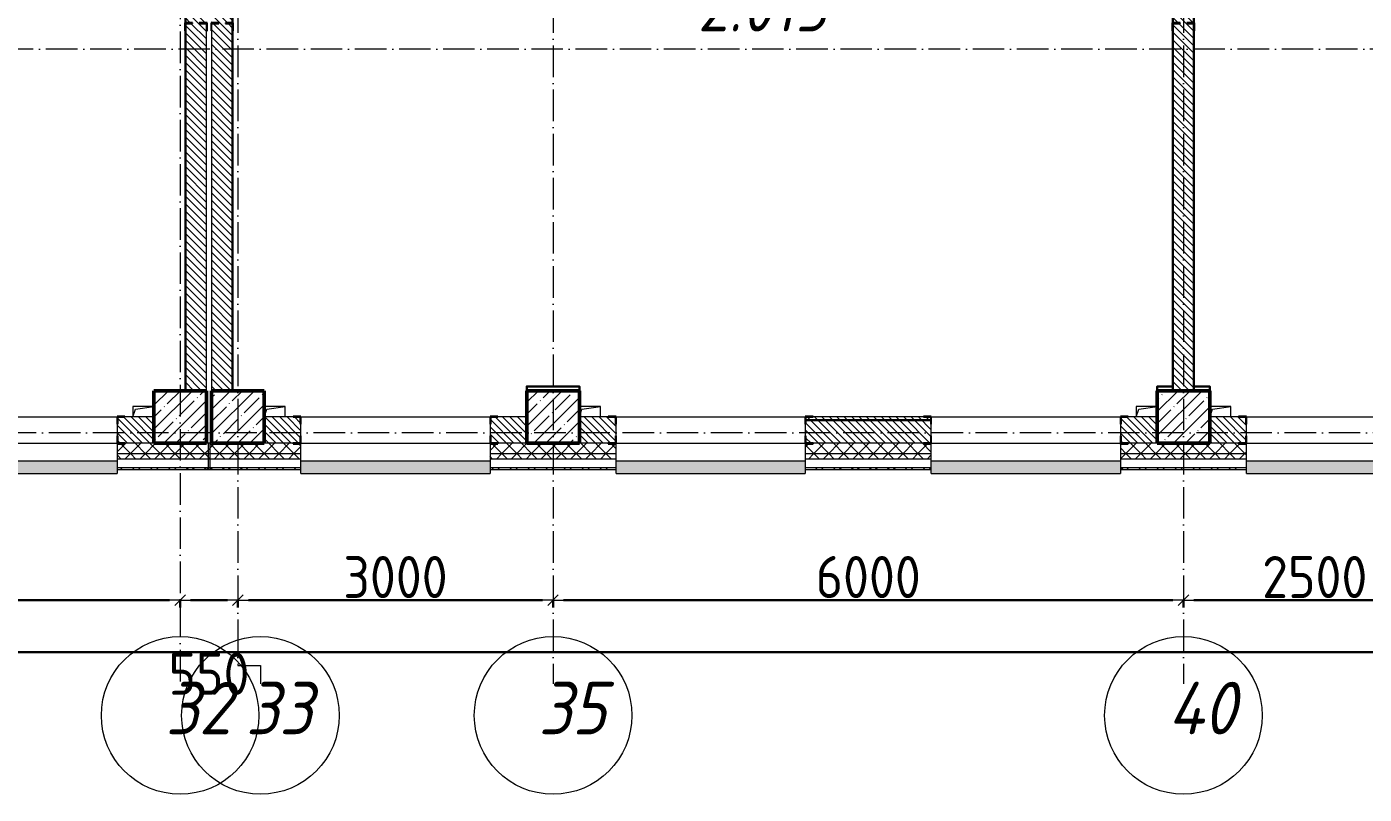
# Model space of a CAD drawing. Header units: millimetres. Extents: x -213536 to 1564669, y -45299 to 942238.
# Drawn here: x 587773 to 600504, y 623386 to 630688 of the extents above; entities that cross this region are included whole.
import ezdxf

# ---------------------------------------------------------------- set-up
doc = ezdxf.new("R2010")
doc.units = ezdxf.units.MM
doc.linetypes.add('50_200_ШТРИХ_1Т_ш5_п1_п1_', pattern=[700, 500, -100, 0, -100])
for name, color, linetype, lineweight in [('2.4) ПГП вычит ЖБбалки 0.4 м -', 24, 'Continuous', 30), ('3.1) ЖБ окна 1.2 м', 102, 'Continuous', 30), ('5) Швы', 2, 'Continuous', 30), ('A-____-____-DIMS', 7, 'Continuous', 9), ('A-GENM-____-MCUT', 7, 'Continuous', 25), ('A-GENM-____-OTLN', 7, 'Continuous', 9), ('A-GENM-____-OTLN-1', 7, 'Continuous', 25), ('A-GLAZ-____-OTLN', 7, 'Continuous', 9), ('A-WALL-____-MCUT', 7, 'Continuous', 13), ('A-WALL-____-MCUT-1', 7, 'Continuous', 9), ('A-WALL-____-OTLN', 7, 'Continuous', 9), ('A-WALL-____-PATT-1', 7, 'Continuous', 9), ('A-WALL-FNSH-MCUT-1', 7, 'Continuous', 9), ('S-COLS-____-MCUT', 7, 'Continuous', 50), ('S-COLS-____-OTLN', 7, 'Continuous', 9), ('S-GRID-____-IDEN', 7, 'Continuous', 9), ('S-GRID-____-OTLN', 7, 'Continuous', 9), ('S-GRID-____-OTLN-1', 7, '50_200_ШТРИХ_1Т_ш5_п1_п1_', 9), ('Марки помещений', 7, 'Continuous', 9)]:
    doc.layers.add(name, color=color, linetype=linetype, lineweight=lineweight)
doc.layers.add('A-GLAZ-____-OTLN-1', color=7, linetype='Continuous', lineweight=9, true_color=0xc0c0c0)
doc.styles.add('ISOCPEUR_I_2', font='isocpeui.ttf', dxfattribs={"width": 0.85, "height": 2.3})
doc.styles.add('ISOCPEUR_I_9', font='isocpeui.ttf', dxfattribs={"width": 0.9, "height": 250})
doc.styles.add('СПДС', font='isocpeur.ttf', dxfattribs={"width": 0.9})
doc.dimstyles.new('Размера А3', dxfattribs={"dimtxt": 200, "dimasz": 100, "dimexe": 70, "dimexo": 100, "dimgap": 20, "dimtad": 1, "dimdec": 0, "dimrnd": 10, "dimzin": 0, "dimdsep": 46, "dimtxsty": 'СПДС', "dimblk": 'ARROWHEAD_6', "dimcen": 1, "dimclrd": 256, "dimclre": 256, "dimclrt": 256, "dimazin": 0, "dimtfac": 1, "dimtdec": 0, "dimtmove": 2, "dimatfit": 3, "dimfxl": 1, "dimtolj": 1, "dimtzin": 0, "dimarcsym": 0})
pattern_1 = [(135, (544282.637, 571544.04), (-35.35534, -35.35534), [])]
pattern_2 = [(45, (544282.64, 571544.04), (-70.71068, 70.71068), []), (135, (544282.64, 571544.04), (-70.71068, -70.71068), [])]
pattern_3 = [(45, (544282.64, 571544.04), (-85.53659, 85.53659), []), (45, (544339.66, 571544.04), (-85.53659, 85.53659), [])]

# ---------------------------------------------------------------- blocks, each defined once
blk = doc.blocks.new('BSC_Колонна _Прямоугольная - 500х500-V15-АР1_План отверстий 2 этажа в осях 1-64_Ю-ЯЯ')
at = {"layer": 'S-COLS-____-OTLN'}
h = blk.add_hatch(dxfattribs=at)
h.set_pattern_fill('FP_24', color=256, style=0, pattern_type=2)
h.set_pattern_definition([(45, (-44950, -55431.04), (-114.04925, 114.04925), []), (45, (-44835.95, -55431.04), (-114.04925, 114.04925), [201.613, -40.323, 3.353, -36.97])])
h.paths.add_polyline_path([(-250, -250), (250, -250), (250, 250), (-250, 250), (-250, 179)], flags=0)
at = {"layer": 'S-COLS-____-MCUT'}
for p, q in [((250, 250), (-250, 250)), ((-250, 250), (-250, -250)), ((250, -250), (250, 250)), ((-250, -250), (250, -250))]:
    blk.add_line(p, q, dxfattribs=at)
blk = doc.blocks.new('BSC_Колонна _Прямоугольная - 500х500-V17-АР1_План отверстий 2 этажа в осях 1-64_Ю-ЯЯ')
at = {"layer": 'S-COLS-____-OTLN'}
h = blk.add_hatch(dxfattribs=at)
h.set_pattern_fill('FP_26', color=256, style=0, pattern_type=2)
h.set_pattern_definition([(45, (-54500, -55431.04), (-114.04925, 114.04925), []), (45, (-54385.95, -55431.04), (-114.04925, 114.04925), [201.613, -40.323, 3.353, -36.97])])
h.paths.add_polyline_path([(-250, -250), (250, -250), (250, 250), (-250, 250), (-250, 179)], flags=0)
at = {"layer": 'S-COLS-____-MCUT'}
for p, q in [((250, 250), (-250, 250)), ((-250, 250), (-250, -250)), ((250, -250), (250, 250)), ((-250, -250), (250, -250))]:
    blk.add_line(p, q, dxfattribs=at)
blk = doc.blocks.new('BSC_Колонна _Прямоугольная - 500х500-V45-АР1_План отверстий 2 этажа в осях 1-64_Ю-ЯЯ')
at = {"layer": 'S-COLS-____-OTLN'}
h = blk.add_hatch(dxfattribs=at)
h.set_pattern_fill('FP_55', color=256, style=0, pattern_type=2)
h.set_pattern_definition([(45, (-48500, -55431.04), (-114.04925, 114.04925), []), (45, (-48385.95, -55431.04), (-114.04925, 114.04925), [201.613, -40.323, 3.353, -36.97])])
h.paths.add_polyline_path([(-250, -250), (250, -250), (250, 250), (-250, 250), (-250, 179)], flags=0)
at = {"layer": 'S-COLS-____-MCUT'}
for p, q in [((250, 250), (-250, 250)), ((-250, 250), (-250, -250)), ((250, -250), (250, 250)), ((-250, -250), (250, -250))]:
    blk.add_line(p, q, dxfattribs=at)
blk = doc.blocks.new('BSC_Колонна _Прямоугольная - 500х500-V71-АР1_План отверстий 2 этажа в осях 1-64_Ю-ЯЯ')
at = {"layer": 'S-COLS-____-OTLN'}
h = blk.add_hatch(dxfattribs=at)
h.set_pattern_fill('FP_83', color=256, style=0, pattern_type=2)
h.set_pattern_definition([(45, (-45500, -55431.04), (-114.04925, 114.04925), []), (45, (-45385.95, -55431.04), (-114.04925, 114.04925), [201.613, -40.323, 3.353, -36.97])])
h.paths.add_polyline_path([(-250, -250), (250, -250), (250, 250), (-250, 250), (-250, 179)], flags=0)
at = {"layer": 'S-COLS-____-MCUT'}
for p, q in [((250, 250), (-250, 250)), ((-250, 250), (-250, -250)), ((250, -250), (250, 250)), ((-250, -250), (250, -250))]:
    blk.add_line(p, q, dxfattribs=at)
blk = doc.blocks.new('Фахверк_СКБ_Уголок - 250_2700-27497298-АР1_План отверстий 2 этажа в осях 1-64_Ю-ЯЯ')
at = {"layer": 'A-GENM-____-MCUT'}
for p, q in [((200, 181), (125, 181)), ((125, 181), (125, 106)), ((131, 106), (131, 175)), ((131, 175), (200, 175)), ((200, 175), (200, 181)), ((125, 106), (131, 106)), ((131, -6), (125, -6)), ((125, -6), (125, -81)), ((125, -81), (200, -81)), ((131, -75), (131, -6)), ((200, -75), (131, -75)), ((200, -81), (200, -75))]:
    blk.add_line(p, q, dxfattribs=at)
blk = doc.blocks.new('Фахверк_СКБ_Уголок - 200_3550-28267367-АР1_План отверстий 2 этажа в осях 1-64_Ю-ЯЯ')
at = {"layer": 'A-GENM-____-MCUT'}
for p, q in [((200, 156), (125, 156)), ((125, 156), (125, 81)), ((131, 81), (131, 150)), ((131, 150), (200, 150)), ((200, 150), (200, 156)), ((125, 81), (131, 81)), ((131, 19), (125, 19)), ((125, 19), (125, -56)), ((131, -50), (131, 19)), ((125, -56), (200, -56)), ((200, -50), (131, -50)), ((200, -56), (200, -50))]:
    blk.add_line(p, q, dxfattribs=at)
blk = doc.blocks.new('AR_Отверстие прямоугольное _в плите_ - AR_Отверстие прямоугольное _в плите_-V167-АР1_План отверстий 2 этажа в осях 1-64_Ю-ЯЯ')
at = {"layer": 'A-GENM-____-OTLN'}
for p, q in [((100, 50), (-100, 50)), ((-100, -50), (-75, 25)), ((-75, 25), (100, 50)), ((100, -50), (100, 50))]:
    blk.add_line(p, q, dxfattribs=at)
blk = doc.blocks.new('AR_Отверстие прямоугольное _в плите_ - AR_Отверстие прямоугольное _в плите_-V175-АР1_План отверстий 2 этажа в осях 1-64_Ю-ЯЯ')
at = {"layer": 'A-GENM-____-OTLN'}
for p, q in [((100, 50), (-100, 50)), ((-100, 50), (-100, -50)), ((-100, -50), (-75, 25)), ((-75, 25), (100, 50))]:
    blk.add_line(p, q, dxfattribs=at)
blk = doc.blocks.new('Отлив_СКБ - Отлив витража_120_НВФ-31885687-АР1_План отверстий 2 этажа в осях 1-64_Ю-ЯЯ')
at = {"layer": 'A-GLAZ-____-OTLN-1'}
for points in [[(0, 0), (0, -2), (1800, -2), (1800, 0), (1023, 0)], [(0, -83), (0, -120), (1800, -120), (1800, -2), (0, -2), (0, -63)]]:
    blk.add_hatch(color=256, dxfattribs=at).paths.add_polyline_path(points, flags=0)
at = {"layer": 'A-GLAZ-____-OTLN'}
for p, q in [((0, 0), (1800, 0)), ((1800, -2), (0, -2)), ((0, -120), (0, -83)), ((0, -120), (1800, -120)), ((1800, -83), (1800, -120))]:
    blk.add_line(p, q, dxfattribs=at)
blk = doc.blocks.new('Стены 3 - Стены 4-31194751-АР1_План отверстий 2 этажа в осях 1-64_Ю-ЯЯ')
at = {"layer": 'A-WALL-____-MCUT'}
for p, q in [((-1799, 41030), (-1799, 41010)), ((-1549, 41030), (-1799, 41030)), ((-1799, 41010), (-1549, 41010)), ((-1549, 41010), (-1549, 41030))]:
    blk.add_line(p, q, dxfattribs=at)
blk = doc.blocks.new('Ось сетки - Круг_Ø6_00__ISO-2_5_0_9K_-25732049-АР1_План отверстий 2 этажа в осях 1-64_Ю-ЯЯ')
at = {"layer": 'S-GRID-____-IDEN'}
blk.add_circle((0, 0), 3, dxfattribs=at)
blk = doc.blocks.new('ARROWHEAD_6')
at = {"color": 0, "linetype": 'Continuous'}
for p, q in [((0, 0), (-1, 0)), ((-0.5, -0.5), (0.5, 0.5))]:
    blk.add_line(p, q, dxfattribs=at)
blk = doc.blocks.new('*D5569')
at = {"layer": 'A-____-____-DIMS', "lineweight": -2, "transparency": 16777216}
for p, q in [((23358, 512710), (23358, 512634)), ((23458, 512704), (29258, 512704)), ((29358, 512710), (29358, 512634))]:
    blk.add_line(p, q, dxfattribs=at)
at = {"layer": 'Defpoints', "color": 0, "lineweight": 30, "transparency": 16777216}
for p in [(23358, 512810), (29358, 512810), (29358, 512704)]:
    blk.add_point(p, dxfattribs=at)
at = {"layer": 'A-____-____-DIMS', "lineweight": -2, "transparency": 16777216, "xscale": 100, "yscale": 100, "zscale": 100, "rotation": 180}
blk.add_blockref('ARROWHEAD_6', (23358, 512704), dxfattribs=at)
at = {"layer": 'A-____-____-DIMS', "lineweight": -2, "transparency": 16777216, "xscale": 100, "yscale": 100, "zscale": 100}
blk.add_blockref('ARROWHEAD_6', (29358, 512704), dxfattribs=at)
at = {"layer": 'A-____-____-DIMS', "transparency": 16777216, "insert": (26358, 512924), "char_height": 400, "width": 2.49, "attachment_point": 5, "style": 'СПДС'}
blk.add_mtext('\\A1;6000', dxfattribs=at)
blk = doc.blocks.new('*D5570')
at = {"layer": 'A-____-____-DIMS', "lineweight": -2, "transparency": 16777216}
for p, q in [((29358, 512710), (29358, 512634)), ((29458, 512704), (29808, 512704)), ((29908, 512710), (29908, 512634))]:
    blk.add_line(p, q, dxfattribs=at)
at = {"layer": 'Defpoints', "color": 0, "lineweight": 30, "transparency": 16777216}
for p in [(29358, 512810), (29908, 512810), (29908, 512704)]:
    blk.add_point(p, dxfattribs=at)
at = {"layer": 'A-____-____-DIMS', "lineweight": -2, "transparency": 16777216, "xscale": 100, "yscale": 100, "zscale": 100, "rotation": 180}
blk.add_blockref('ARROWHEAD_6', (29358, 512704), dxfattribs=at)
at = {"layer": 'A-____-____-DIMS', "lineweight": -2, "transparency": 16777216, "xscale": 100, "yscale": 100, "zscale": 100}
blk.add_blockref('ARROWHEAD_6', (29908, 512704), dxfattribs=at)
at = {"layer": 'A-____-____-DIMS', "transparency": 16777216, "insert": (29633, 512004), "char_height": 400, "width": 1.87, "attachment_point": 5, "style": 'СПДС'}
blk.add_mtext('\\A1;550', dxfattribs=at)
blk = doc.blocks.new('*D5571')
at = {"layer": 'A-____-____-DIMS', "lineweight": -2, "transparency": 16777216}
for p, q in [((29908, 512710), (29908, 512634)), ((30008, 512704), (32808, 512704)), ((32908, 512710), (32908, 512634))]:
    blk.add_line(p, q, dxfattribs=at)
at = {"layer": 'Defpoints', "color": 0, "lineweight": 30, "transparency": 16777216}
for p in [(29908, 512810), (32908, 512810), (32908, 512704)]:
    blk.add_point(p, dxfattribs=at)
at = {"layer": 'A-____-____-DIMS', "lineweight": -2, "transparency": 16777216, "xscale": 100, "yscale": 100, "zscale": 100, "rotation": 180}
blk.add_blockref('ARROWHEAD_6', (29908, 512704), dxfattribs=at)
at = {"layer": 'A-____-____-DIMS', "lineweight": -2, "transparency": 16777216, "xscale": 100, "yscale": 100, "zscale": 100}
blk.add_blockref('ARROWHEAD_6', (32908, 512704), dxfattribs=at)
at = {"layer": 'A-____-____-DIMS', "transparency": 16777216, "insert": (31408, 512924), "char_height": 400, "width": 2.49, "attachment_point": 5, "style": 'СПДС'}
blk.add_mtext('\\A1;3000', dxfattribs=at)
blk = doc.blocks.new('*D5572')
at = {"layer": 'A-____-____-DIMS', "lineweight": -2, "transparency": 16777216}
for p, q in [((32908, 512710), (32908, 512634)), ((33008, 512704), (38808, 512704)), ((38908, 512710), (38908, 512634))]:
    blk.add_line(p, q, dxfattribs=at)
at = {"layer": 'Defpoints', "color": 0, "lineweight": 30, "transparency": 16777216}
for p in [(32908, 512810), (38908, 512810), (38908, 512704)]:
    blk.add_point(p, dxfattribs=at)
at = {"layer": 'A-____-____-DIMS', "lineweight": -2, "transparency": 16777216, "xscale": 100, "yscale": 100, "zscale": 100, "rotation": 180}
blk.add_blockref('ARROWHEAD_6', (32908, 512704), dxfattribs=at)
at = {"layer": 'A-____-____-DIMS', "lineweight": -2, "transparency": 16777216, "xscale": 100, "yscale": 100, "zscale": 100}
blk.add_blockref('ARROWHEAD_6', (38908, 512704), dxfattribs=at)
at = {"layer": 'A-____-____-DIMS', "transparency": 16777216, "insert": (35908, 512924), "char_height": 400, "width": 2.49, "attachment_point": 5, "style": 'СПДС'}
blk.add_mtext('\\A1;6000', dxfattribs=at)
blk = doc.blocks.new('*D5573')
at = {"layer": 'A-____-____-DIMS', "lineweight": -2, "transparency": 16777216}
for p, q in [((38908, 512710), (38908, 512634)), ((39008, 512704), (41308, 512704)), ((41408, 512710), (41408, 512634))]:
    blk.add_line(p, q, dxfattribs=at)
at = {"layer": 'Defpoints', "color": 0, "lineweight": 30, "transparency": 16777216}
for p in [(38908, 512810), (41408, 512810), (41408, 512704)]:
    blk.add_point(p, dxfattribs=at)
at = {"layer": 'A-____-____-DIMS', "lineweight": -2, "transparency": 16777216, "xscale": 100, "yscale": 100, "zscale": 100, "rotation": 180}
blk.add_blockref('ARROWHEAD_6', (38908, 512704), dxfattribs=at)
at = {"layer": 'A-____-____-DIMS', "lineweight": -2, "transparency": 16777216, "xscale": 100, "yscale": 100, "zscale": 100}
blk.add_blockref('ARROWHEAD_6', (41408, 512704), dxfattribs=at)
at = {"layer": 'A-____-____-DIMS', "transparency": 16777216, "insert": (40158, 512924), "char_height": 400, "width": 2.49, "attachment_point": 5, "style": 'СПДС'}
blk.add_mtext('\\A1;2500', dxfattribs=at)
blk = doc.blocks.new('*D5556')
at = {"layer": 'A-____-____-DIMS', "lineweight": -2, "transparency": 16777216}
for p, q in [((-17942, 512214), (-17942, 512138)), ((-17842, 512208), (55358, 512208)), ((55458, 512214), (55458, 512138))]:
    blk.add_line(p, q, dxfattribs=at)
at = {"layer": 'Defpoints', "color": 0, "lineweight": 30, "transparency": 16777216}
for p in [(-17942, 512314), (55458, 512314), (55458, 512208)]:
    blk.add_point(p, dxfattribs=at)
at = {"layer": 'A-____-____-DIMS', "lineweight": -2, "transparency": 16777216, "xscale": 100, "yscale": 100, "zscale": 100, "rotation": 180}
blk.add_blockref('ARROWHEAD_6', (-17942, 512208), dxfattribs=at)
at = {"layer": 'A-____-____-DIMS', "lineweight": -2, "transparency": 16777216, "xscale": 100, "yscale": 100, "zscale": 100}
blk.add_blockref('ARROWHEAD_6', (55458, 512208), dxfattribs=at)
at = {"layer": 'A-____-____-DIMS', "transparency": 16777216, "insert": (18758, 512428), "char_height": 400, "width": 3.19, "attachment_point": 5, "style": 'СПДС'}
blk.add_mtext('\\A1;73400', dxfattribs=at)
blk = doc.blocks.new('2этаж')
at = {"layer": 'S-GRID-____-OTLN-1', "color": 251, "ltscale": 0.6, "true_color": 0x636466}
for p, q in [((29908.3, 549908.8), (29908.3, 512083.3)), ((32908.3, 549908.8), (32908.3, 511907.5)), ((38908.3, 549908.8), (38908.3, 511907.5)), ((29358.3, 549620.5), (29358.3, 511907.5)), ((59888.4, 517947), (-20260.4, 517947)), ((88482.7, 514297), (-20260.4, 514297))]:
    blk.add_line(p, q, dxfattribs=at)
at = {"layer": 'S-GRID-____-IDEN', "xscale": 250, "yscale": 250, "zscale": 99.99999999999993, "rotation": 180}
for p in [(29358.3, 511607.5), (30122.5, 511607.5), (32908.3, 511607.5), (38908.3, 511607.5)]:
    blk.add_blockref('Ось сетки - Круг_Ø6_00__ISO-2_5_0_9K_-25732049-АР1_План отверстий 2 этажа в осях 1-64_Ю-ЯЯ', p, dxfattribs=at)
at = {"layer": 'S-GRID-____-IDEN', "char_height": 500, "attachment_point": 1, "style": 'ISOCPEUR_I_9'}
for s, insert, width in [('32', (29219.4, 511927.3), 404.05), ('33', (29983.5, 511927.3), 404.05), ('35', (32769.4, 511927.3), 404.05), ('40', (38760.4, 511927.3), 425.696)]:
    blk.add_mtext(s, dxfattribs=dict(at, insert=insert, width=width))
at = {"layer": 'A-____-____-DIMS'}
for base, p1, p2, picture, middle in [((29358.3, 512704.4), (23358.3, 512810.5), (29358.3, 512810.5), '*D5569', (26358.3, 512924.4)), ((32908.3, 512704.4), (29908.3, 512810.5), (32908.3, 512810.5), '*D5571', (31408.3, 512924.4)), ((38908.3, 512704.4), (32908.3, 512810.5), (38908.3, 512810.5), '*D5572', (35908.3, 512924.4)), ((41408.3, 512704.4), (38908.3, 512810.5), (41408.3, 512810.5), '*D5573', (40158.3, 512924.4)), ((29908.3, 512704.4), (29358.3, 512810.5), (29908.3, 512810.5), '*D5570', (29633.3, 512004.4)), ((55458.3, 512207.6), (-17941.7, 512313.7), (55458.3, 512313.7), '*D5556', (18758.3, 512427.6))]:
    dim = blk.add_linear_dim(base=base, p1=p1, p2=p2, dimstyle='Размера А3', override={"dimtxt": 400}, dxfattribs=at)
    dim.commit()
    dim.dimension.update_dxf_attribs({"geometry": picture, "text_midpoint": middle})

msp = doc.modelspace()

# ---------------------------------------------------------------- hatches: boundary and pattern name
at = {"layer": 'A-WALL-____-PATT-1'}
h = msp.add_hatch(dxfattribs=at)
h.set_pattern_fill('FP_6', color=256, style=0, pattern_type=2)
h.set_pattern_definition(pattern_1)
h.paths.add_polyline_path([(589282.6, 627225.1), (589482.6, 627225.1), (589482.6, 630719.1), (589413.6, 630719.1), (589413.6, 630725.1), (589482.6, 630725.1), (589482.6, 634225.1), (589282.6, 634225.1), (589282.6, 630725.1), (589351.6, 630725.1), (589351.6, 630719.1), (589282.6, 630719.1), (589282.6, 628768.6)], flags=0)
h = msp.add_hatch(dxfattribs=at)
h.set_pattern_fill('FP_6', color=256, style=0, pattern_type=2)
h.set_pattern_definition(pattern_1)
h.paths.add_polyline_path([(589532.6, 627225.1), (589732.6, 627225.1), (589732.6, 630719.1), (589663.6, 630719.1), (589663.6, 630725.1), (589732.6, 630725.1), (589732.6, 634225.1), (589532.6, 634225.1), (589532.6, 630725.1), (589601.6, 630725.1), (589601.6, 630719.1), (589532.6, 630719.1), (589532.6, 628768.6)], flags=0)
h = msp.add_hatch(dxfattribs=at)
h.set_pattern_fill('FP_6', color=256, style=0, pattern_type=2)
h.set_pattern_definition(pattern_1)
h.paths.add_polyline_path([(598882.6, 627225.1), (598882.6, 630719.1), (598813.6, 630719.1), (598813.6, 630725.1), (598882.6, 630725.1), (598882.6, 634225.1), (598682.6, 634225.1), (598682.6, 630725.1), (598751.6, 630725.1), (598751.6, 630719.1), (598682.6, 630719.1), (598682.6, 627225.1)], flags=0)
h = msp.add_hatch(dxfattribs=at)
h.set_pattern_fill('FP_6', color=256, style=0, pattern_type=2)
h.set_pattern_definition(pattern_1)
h.paths.add_polyline_path([(588638.6, 626725.1), (588982.6, 626725.1), (588982.6, 626975.1), (588638.6, 626975.1), (588638.6, 626906.1), (588632.6, 626906.1), (588632.6, 626794.1), (588638.6, 626794.1), (588638.6, 626729.4)], flags=0)
h.paths.add_polyline_path([(585638.6, 626725.1), (586826.6, 626725.1), (586826.6, 626794.1), (586832.6, 626794.1), (586832.6, 626906.1), (586826.6, 626906.1), (586826.6, 626975.1), (585638.6, 626975.1), (585638.6, 626906.1), (585632.6, 626906.1), (585632.6, 626794.1), (585638.6, 626794.1)], flags=0)
h.paths.add_polyline_path([(583826.6, 626725.1), (583826.6, 626794.1), (583832.6, 626794.1), (583832.6, 626906.1), (583826.6, 626906.1), (583826.6, 626975.1), (583482.6, 626975.1), (583482.6, 626725.1), (583757.6, 626725.1)], flags=0)
h = msp.add_hatch(dxfattribs=at)
h.set_pattern_fill('FP_6', color=256, style=0, pattern_type=2)
h.set_pattern_definition(pattern_1)
h.paths.add_polyline_path([(592188.6, 626725.1), (592532.6, 626725.1), (592532.6, 626975.1), (592188.6, 626975.1), (592188.6, 626906.1), (592182.6, 626906.1), (592182.6, 626794.1), (592188.6, 626794.1)], flags=0)
h.paths.add_polyline_path([(590376.6, 626725.1), (590376.6, 626794.1), (590382.6, 626794.1), (590382.6, 626906.1), (590376.6, 626906.1), (590376.6, 626975.1), (590032.6, 626975.1), (590032.6, 626725.1), (590307.6, 626725.1)], flags=0)
h = msp.add_hatch(dxfattribs=at)
h.set_pattern_fill('FP_6', color=256, style=0, pattern_type=2)
h.set_pattern_definition(pattern_1)
h.paths.add_polyline_path([(598188.6, 626725.1), (598532.6, 626725.1), (598532.6, 626975.1), (598188.6, 626975.1), (598188.6, 626906.1), (598182.6, 626906.1), (598182.6, 626794.1), (598188.6, 626794.1)], flags=0)
h.paths.add_polyline_path([(596376.6, 626725.1), (596376.6, 626794.1), (596382.6, 626794.1), (596382.6, 626906.1), (596376.6, 626906.1), (596376.6, 626975.1), (595188.6, 626975.1), (595188.6, 626906.1), (595182.6, 626906.1), (595182.6, 626794.1), (595188.6, 626794.1), (595188.6, 626725.1), (596307.6, 626725.1)], flags=0)
h.paths.add_polyline_path([(593126.6, 626725.1), (593376.6, 626725.1), (593376.6, 626794.1), (593382.6, 626794.1), (593382.6, 626906.1), (593376.6, 626906.1), (593376.6, 626975.1), (593032.6, 626975.1), (593032.6, 626725.1)], flags=0)
h = msp.add_hatch(dxfattribs=at)
h.set_pattern_fill('FP_6', color=256, style=0, pattern_type=2)
h.set_pattern_definition(pattern_1)
h.paths.add_polyline_path([(601257.6, 626725.1), (601532.6, 626725.1), (601532.6, 626975.1), (601188.6, 626975.1), (601188.6, 626906.1), (601182.6, 626906.1), (601182.6, 626794.1), (601188.6, 626794.1), (601188.6, 626725.1)], flags=0)
h.paths.add_polyline_path([(599060, 626725.1), (599376.6, 626725.1), (599376.6, 626794.1), (599382.6, 626794.1), (599382.6, 626906.1), (599376.6, 626906.1), (599376.6, 626975.1), (599032.6, 626975.1), (599032.6, 626725.1)], flags=0)
h = msp.add_hatch(dxfattribs=at)
h.set_pattern_fill('FP_1', color=256, style=0, pattern_type=2)
h.set_pattern_definition(pattern_2)
h.paths.add_polyline_path([(618582.6, 626575.1), (618582.6, 626625.1), (612232.6, 626625.1), (612232.6, 626575.1), (618502.5, 626575.1)], flags=0)
h.paths.add_polyline_path([(611232.6, 626575.1), (611232.6, 626625.1), (609282.6, 626625.1), (609282.6, 626575.1), (609665, 626575.1)], flags=0)
h.paths.add_polyline_path([(608282.6, 626575.1), (608282.6, 626625.1), (607182.6, 626625.1), (607182.6, 626575.1), (607897.5, 626575.1)], flags=0)
h.paths.add_polyline_path([(605382.6, 626575.1), (605382.6, 626625.1), (604182.6, 626625.1), (604182.6, 626575.1), (604362.5, 626575.1)], flags=0)
h.paths.add_polyline_path([(602382.6, 626575.1), (602382.6, 626625.1), (601182.6, 626625.1), (601182.6, 626575.1), (601711.2, 626575.1)], flags=0)
h.paths.add_polyline_path([(599382.6, 626575.1), (599382.6, 626625.1), (598182.6, 626625.1), (598182.6, 626575.1), (599060, 626575.1)], flags=0)
h.paths.add_polyline_path([(595182.6, 626575.1), (596382.6, 626575.1), (596382.6, 626625.1), (595182.6, 626625.1)], flags=0)
h.paths.add_polyline_path([(592873.7, 626575.1), (593382.6, 626575.1), (593382.6, 626625.1), (592182.6, 626625.1), (592182.6, 626575.1)], flags=0)
h.paths.add_polyline_path([(588632.6, 626575.1), (590382.6, 626575.1), (590382.6, 626625.1), (588632.6, 626625.1)], flags=0)
h.paths.add_polyline_path([(585632.6, 626575.1), (586832.6, 626575.1), (586832.6, 626625.1), (585632.6, 626625.1)], flags=0)
h.paths.add_polyline_path([(583832.6, 626575.1), (583832.6, 626625.1), (582632.6, 626625.1), (582632.6, 626575.1), (583152.5, 626575.1)], flags=0)
h.paths.add_polyline_path([(577832.6, 626575.1), (577832.6, 626625.1), (576632.6, 626625.1), (576632.6, 626575.1)], flags=0)
h.paths.add_polyline_path([(579632.6, 626575.1), (580832.6, 626575.1), (580832.6, 626625.1), (579632.6, 626625.1)], flags=0)
h.paths.add_polyline_path([(574832.6, 626575.1), (574832.6, 626625.1), (573632.6, 626625.1), (573632.6, 626575.1), (574315, 626575.1)], flags=0)
h.paths.add_polyline_path([(571832.6, 626575.1), (571832.6, 626625.1), (570632.6, 626625.1), (570632.6, 626575.1), (571663.7, 626575.1)], flags=0)
h.paths.add_polyline_path([(567632.6, 626575.1), (568832.6, 626575.1), (568832.6, 626625.1), (567632.6, 626625.1)], flags=0)
h.paths.add_polyline_path([(565832.6, 626575.1), (565832.6, 626625.1), (564632.6, 626625.1), (564632.6, 626575.1), (565477.5, 626575.1)], flags=0)
h.paths.add_polyline_path([(562826.2, 626575.1), (562832.6, 626575.1), (562832.6, 626625.1), (561632.6, 626625.1), (561632.6, 626575.1), (561942.5, 626575.1)], flags=0)
h.paths.add_polyline_path([(560632.6, 626575.1), (560632.6, 626625.1), (550832.6, 626625.1), (550832.6, 626575.1), (560175, 626575.1)], flags=0)
h.paths.add_polyline_path([(549832.6, 626575.1), (549832.6, 626625.1), (541732.6, 626625.1), (541732.6, 626575.1), (547802.5, 626575.1)], flags=0)
h = msp.add_hatch(dxfattribs=at)
h.set_pattern_fill('FP_1', color=256, style=0, pattern_type=2)
h.set_pattern_definition(pattern_2)
h.paths.add_polyline_path([(618502.5, 626625.1), (618582.6, 626625.1), (618582.6, 626725.1), (612232.6, 626725.1), (612232.6, 626625.1), (614967.5, 626625.1)], flags=0)
h.paths.add_polyline_path([(609282.6, 626625.1), (611232.6, 626625.1), (611232.6, 626725.1), (609357.6, 626725.1), (609357.6, 626719.1), (609282.6, 626719.1)], flags=0)
h.paths.add_polyline_path([(608282.6, 626625.1), (608282.6, 626719.1), (608207.6, 626719.1), (608207.6, 626725.1), (607257.6, 626725.1), (607257.6, 626719.1), (607182.6, 626719.1), (607182.6, 626625.1), (607897.5, 626625.1)], flags=0)
h.paths.add_polyline_path([(604362.5, 626625.1), (605382.6, 626625.1), (605382.6, 626719.1), (605307.6, 626719.1), (605307.6, 626725.1), (604257.6, 626725.1), (604257.6, 626719.1), (604182.6, 626719.1), (604182.6, 626625.1), (604257.6, 626625.1)], flags=0)
h.paths.add_polyline_path([(602382.6, 626625.1), (602382.6, 626719.1), (602307.6, 626719.1), (602307.6, 626725.1), (601257.6, 626725.1), (601257.6, 626719.1), (601182.6, 626719.1), (601182.6, 626625.1), (601711.2, 626625.1)], flags=0)
h.paths.add_polyline_path([(598618.1, 626625.1), (599382.6, 626625.1), (599382.6, 626719.1), (599307.6, 626719.1), (599307.6, 626725.1), (598257.6, 626725.1), (598257.6, 626719.1), (598182.6, 626719.1), (598182.6, 626625.1), (598532.6, 626625.1)], flags=0)
h.paths.add_polyline_path([(596307.6, 626625.1), (596382.6, 626625.1), (596382.6, 626719.1), (596307.6, 626719.1), (596307.6, 626725.1), (595257.6, 626725.1), (595257.6, 626719.1), (595182.6, 626719.1), (595182.6, 626625.1), (595525, 626625.1)], flags=0)
h.paths.add_polyline_path([(592182.6, 626625.1), (593382.6, 626625.1), (593382.6, 626719.1), (593307.6, 626719.1), (593307.6, 626725.1), (592257.6, 626725.1), (592257.6, 626719.1), (592182.6, 626719.1)], flags=0)
h.paths.add_polyline_path([(586757.6, 626625.1), (586832.6, 626625.1), (586832.6, 626719.1), (586757.6, 626719.1), (586757.6, 626725.1), (585707.6, 626725.1), (585707.6, 626719.1), (585632.6, 626719.1), (585632.6, 626625.1), (586687.5, 626625.1)], flags=0)
h.paths.add_polyline_path([(588707.6, 626625.1), (590382.6, 626625.1), (590382.6, 626719.1), (590307.6, 626719.1), (590307.6, 626725.1), (588707.6, 626725.1), (588707.6, 626719.1), (588632.6, 626719.1), (588632.6, 626625.1)], flags=0)
h.paths.add_polyline_path([(583757.6, 626625.1), (583832.6, 626625.1), (583832.6, 626719.1), (583757.6, 626719.1), (583757.6, 626725.1), (582707.6, 626725.1), (582707.6, 626719.1), (582632.6, 626719.1), (582632.6, 626625.1), (583482.6, 626625.1)], flags=0)
h.paths.add_polyline_path([(580832.6, 626625.1), (580832.6, 626719.1), (580757.6, 626719.1), (580757.6, 626725.1), (579707.6, 626725.1), (579707.6, 626719.1), (579632.6, 626719.1), (579632.6, 626625.1), (580501.2, 626625.1)], flags=0)
h.paths.add_polyline_path([(576632.6, 626625.1), (577832.6, 626625.1), (577832.6, 626719.1), (577757.6, 626719.1), (577757.6, 626725.1), (576707.6, 626725.1), (576707.6, 626719.1), (576632.6, 626719.1)], flags=0)
h.paths.add_polyline_path([(574832.6, 626625.1), (574832.6, 626719.1), (574757.6, 626719.1), (574757.6, 626725.1), (573707.6, 626725.1), (573707.6, 626719.1), (573632.6, 626719.1), (573632.6, 626625.1), (574757.6, 626625.1)], flags=0)
h.paths.add_polyline_path([(570982.6, 626625.1), (571832.6, 626625.1), (571832.6, 626719.1), (571757.6, 626719.1), (571757.6, 626725.1), (570707.6, 626725.1), (570707.6, 626719.1), (570632.6, 626719.1), (570632.6, 626625.1), (570780, 626625.1)], flags=0)
h.paths.add_polyline_path([(568832.6, 626625.1), (568832.6, 626719.1), (568757.6, 626719.1), (568757.6, 626725.1), (567707.6, 626725.1), (567707.6, 626719.1), (567632.6, 626719.1), (567632.6, 626625.1), (568128.7, 626625.1)], flags=0)
h.paths.add_polyline_path([(565832.6, 626625.1), (565832.6, 626719.1), (565757.6, 626719.1), (565757.6, 626725.1), (564707.6, 626725.1), (564707.6, 626719.1), (564632.6, 626719.1), (564632.6, 626625.1), (565757.6, 626625.1)], flags=0)
h.paths.add_polyline_path([(562832.6, 626625.1), (562832.6, 626719.1), (562757.6, 626719.1), (562757.6, 626725.1), (561707.6, 626725.1), (561707.6, 626719.1), (561632.6, 626719.1), (561632.6, 626625.1), (562826.2, 626625.1)], flags=0)
h.paths.add_polyline_path([(560632.6, 626625.1), (560632.6, 626719.1), (560557.6, 626719.1), (560557.6, 626725.1), (550832.6, 626725.1), (550832.6, 626625.1), (560175, 626625.1)], flags=0)
h.paths.add_polyline_path([(549832.6, 626625.1), (549832.6, 626725.1), (541832.6, 626725.1), (541832.6, 626625.1), (547802.5, 626625.1)], flags=0)
h = msp.add_hatch(dxfattribs=at)
h.set_pattern_fill('FP_3', color=256, style=0, pattern_type=2)
h.set_pattern_definition(pattern_3)
h.paths.add_polyline_path([(589497.6, 626475.1), (589497.6, 626495.1), (588632.6, 626495.1), (588632.6, 626475.1), (589338.7, 626475.1)], flags=0)
h.paths.add_polyline_path([(586687.5, 626475.1), (586832.6, 626475.1), (586832.6, 626495.1), (585632.6, 626495.1), (585632.6, 626475.1)], flags=0)
h.paths.add_polyline_path([(583152.5, 626475.1), (583832.6, 626475.1), (583832.6, 626495.1), (582632.6, 626495.1), (582632.6, 626475.1)], flags=0)
h.paths.add_polyline_path([(580832.6, 626475.1), (580832.6, 626495.1), (579632.6, 626495.1), (579632.6, 626475.1), (580501.2, 626475.1)], flags=0)
h.paths.add_polyline_path([(577832.6, 626475.1), (577832.6, 626495.1), (576632.6, 626495.1), (576632.6, 626475.1)], flags=0)
h.paths.add_polyline_path([(574832.6, 626475.1), (574832.6, 626495.1), (573632.6, 626495.1), (573632.6, 626475.1), (574315, 626475.1)], flags=0)
h.paths.add_polyline_path([(571663.7, 626475.1), (571832.6, 626475.1), (571832.6, 626495.1), (570632.6, 626495.1), (570632.6, 626475.1), (570780, 626475.1)], flags=0)
h.paths.add_polyline_path([(568832.6, 626475.1), (568832.6, 626495.1), (567632.6, 626495.1), (567632.6, 626475.1), (568128.7, 626475.1)], flags=0)
h.paths.add_polyline_path([(565477.5, 626475.1), (565832.6, 626475.1), (565832.6, 626495.1), (564632.6, 626495.1), (564632.6, 626475.1)], flags=0)
h.paths.add_polyline_path([(561632.6, 626475.1), (562832.6, 626475.1), (562832.6, 626495.1), (561632.6, 626495.1)], flags=0)
h.paths.add_polyline_path([(560632.6, 626475.1), (560632.6, 626495.1), (550832.6, 626495.1), (550832.6, 626475.1), (560175, 626475.1)], flags=0)
h.paths.add_polyline_path([(549832.6, 626475.1), (549832.6, 626495.1), (541602.6, 626495.1), (541602.6, 626475.1), (547802.5, 626475.1)], flags=0)
h = msp.add_hatch(dxfattribs=at)
h.set_pattern_fill('FP_3', color=256, style=0, pattern_type=2)
h.set_pattern_definition(pattern_3)
h.paths.add_polyline_path([(604802.6, 626475.1), (604802.6, 626495.1), (604182.6, 626495.1), (604182.6, 626475.1), (604362.5, 626475.1)], flags=0)
h.paths.add_polyline_path([(601711.2, 626475.1), (602382.6, 626475.1), (602382.6, 626495.1), (601182.6, 626495.1), (601182.6, 626475.1)], flags=0)
h.paths.add_polyline_path([(599382.6, 626475.1), (599382.6, 626495.1), (598182.6, 626495.1), (598182.6, 626475.1), (599060, 626475.1)], flags=0)
h.paths.add_polyline_path([(596382.6, 626475.1), (596382.6, 626495.1), (595182.6, 626495.1), (595182.6, 626475.1), (595525, 626475.1)], flags=0)
h.paths.add_polyline_path([(592873.7, 626475.1), (593382.6, 626475.1), (593382.6, 626495.1), (592182.6, 626495.1), (592182.6, 626475.1)], flags=0)
h.paths.add_polyline_path([(590382.6, 626475.1), (590382.6, 626495.1), (589517.6, 626495.1), (589517.6, 626475.1), (590222.5, 626475.1)], flags=0)

# ---------------------------------------------------------------- linework, layer by layer
at = {"layer": '2.4) ПГП вычит ЖБбалки 0.4 м -'}
for points in [[(599032.6, 634525.1), (599032.6, 634225.1), (598882.6, 634225.1), (598882.6, 627225.1), (599032.6, 627225.1)], [(589282.6, 634225.1), (589282.6, 627225.1)], [(589732.6, 634225.1), (589732.6, 627225.1)], [(598682.6, 632725.1), (598682.6, 627225.1)]]:
    msp.add_lwpolyline(points, dxfattribs=at)
at = {"layer": '5) Швы'}
for points in [[(592532.6, 627016.2), (592532.6, 627266.2), (593032.6, 627266.2), (593032.6, 627016.2)], [(598682.6, 627266.2), (598532.6, 627266.2), (598532.6, 627016.2)], [(598882.6, 627266.2), (599032.6, 627266.2), (599032.6, 627016.2)]]:
    msp.add_lwpolyline(points, dxfattribs=at)
at = {"layer": '5) Швы', "lineweight": 30}
msp.add_lwpolyline([(595182.6, 626943.6), (596382.6, 626943.6)], dxfattribs=at)
at = {"layer": 'A-WALL-____-MCUT'}
for p, q in [((589282.6, 630650.1), (589282.6, 627225.1)), ((589482.6, 627225.1), (589482.6, 630650.1)), ((589532.6, 630650.1), (589532.6, 627225.1)), ((589732.6, 627225.1), (589732.6, 630650.1)), ((598682.6, 630650.1), (598682.6, 627225.1)), ((598882.6, 627225.1), (598882.6, 630650.1)), ((588632.6, 626906.1), (588632.6, 626794.1)), ((588982.6, 626975.1), (588707.6, 626975.1)), ((590307.6, 626975.1), (590032.6, 626975.1)), ((590382.6, 626794.1), (590382.6, 626906.1)), ((592182.6, 626906.1), (592182.6, 626794.1)), ((592532.6, 626975.1), (592257.6, 626975.1)), ((593307.6, 626975.1), (593032.6, 626975.1)), ((593382.6, 626794.1), (593382.6, 626906.1)), ((595182.6, 626906.1), (595182.6, 626794.1)), ((596307.6, 626975.1), (595257.6, 626975.1)), ((596382.6, 626794.1), (596382.6, 626906.1)), ((598182.6, 626906.1), (598182.6, 626794.1)), ((598532.6, 626975.1), (598257.6, 626975.1)), ((599307.6, 626975.1), (599032.6, 626975.1)), ((599382.6, 626794.1), (599382.6, 626906.1)), ((588632.6, 626719.1), (588632.6, 626495.1)), ((589532.6, 626725.1), (589482.6, 626725.1)), ((590382.6, 626495.1), (590382.6, 626719.1)), ((592182.6, 626719.1), (592182.6, 626495.1)), ((593382.6, 626495.1), (593382.6, 626719.1)), ((595182.6, 626719.1), (595182.6, 626495.1)), ((596382.6, 626495.1), (596382.6, 626719.1)), ((598182.6, 626719.1), (598182.6, 626495.1)), ((599382.6, 626495.1), (599382.6, 626719.1)), ((588632.6, 626495.1), (590382.6, 626495.1)), ((592182.6, 626495.1), (593382.6, 626495.1)), ((595182.6, 626495.1), (596382.6, 626495.1)), ((598182.6, 626495.1), (599382.6, 626495.1))]:
    msp.add_line(p, q, dxfattribs=at)
at = {"layer": 'A-WALL-____-MCUT-1'}
for p, q in [((590382.6, 626625.1), (588632.6, 626625.1)), ((588982.6, 626725.1), (588707.6, 626725.1)), ((590307.6, 626725.1), (590032.6, 626725.1)), ((593382.6, 626625.1), (592182.6, 626625.1)), ((592532.6, 626725.1), (592257.6, 626725.1)), ((593307.6, 626725.1), (593032.6, 626725.1)), ((596382.6, 626625.1), (595182.6, 626625.1)), ((596307.6, 626725.1), (595257.6, 626725.1)), ((599382.6, 626625.1), (598182.6, 626625.1)), ((598532.6, 626725.1), (598257.6, 626725.1)), ((599307.6, 626725.1), (599032.6, 626725.1)), ((590382.6, 626575.1), (588632.6, 626575.1)), ((593382.6, 626575.1), (592182.6, 626575.1)), ((596382.6, 626575.1), (595182.6, 626575.1)), ((599382.6, 626575.1), (598182.6, 626575.1))]:
    msp.add_line(p, q, dxfattribs=at)
at = {"layer": 'A-WALL-____-OTLN'}
for p, q in [((586832.6, 626975.1), (588632.6, 626975.1)), ((590382.6, 626975.1), (592182.6, 626975.1)), ((593382.6, 626975.1), (595182.6, 626975.1)), ((596382.6, 626975.1), (598182.6, 626975.1)), ((599382.6, 626975.1), (601182.6, 626975.1)), ((586832.6, 626725.1), (588632.6, 626725.1)), ((590382.6, 626725.1), (592182.6, 626725.1)), ((593382.6, 626725.1), (595182.6, 626725.1)), ((596382.6, 626725.1), (598182.6, 626725.1)), ((599382.6, 626725.1), (601182.6, 626725.1))]:
    msp.add_line(p, q, dxfattribs=at)
at = {"layer": 'A-WALL-FNSH-MCUT-1'}
for p, q in [((588632.6, 626495.1), (588632.6, 626495.1)), ((588632.6, 626495.1), (588632.6, 626475.1)), ((589497.6, 626475.1), (589497.6, 626495.1)), ((589517.6, 626495.1), (589517.6, 626475.1)), ((590382.6, 626475.1), (590382.6, 626495.1)), ((590382.6, 626495.1), (590382.6, 626495.1)), ((592182.6, 626495.1), (592182.6, 626475.1)), ((593382.6, 626475.1), (593382.6, 626495.1)), ((595182.6, 626495.1), (595182.6, 626495.1)), ((595182.6, 626495.1), (595182.6, 626475.1)), ((596382.6, 626475.1), (596382.6, 626495.1)), ((598182.6, 626495.1), (598182.6, 626475.1)), ((599382.6, 626475.1), (599382.6, 626495.1)), ((588632.6, 626475.1), (589497.6, 626475.1)), ((589517.6, 626475.1), (590382.6, 626475.1)), ((592182.6, 626475.1), (593382.6, 626475.1)), ((595182.6, 626475.1), (596382.6, 626475.1)), ((598182.6, 626475.1), (599382.6, 626475.1))]:
    msp.add_line(p, q, dxfattribs=at)
at = {"layer": 'S-GRID-____-OTLN'}
for p, q in [((589782.6, 624611.4), (589996.8, 624611.4)), ((589996.8, 624611.4), (589996.8, 624435.6))]:
    msp.add_line(p, q, dxfattribs=at)

# ---------------------------------------------------------------- block references
at = {"layer": '3.1) ЖБ окна 1.2 м'}
msp.add_blockref('2этаж', (559874.3, 112528.1), dxfattribs=at)
at = {"layer": 'A-GENM-____-OTLN'}
for name, p in [('AR_Отверстие прямоугольное _в плите_ - AR_Отверстие прямоугольное _в плите_-V175-АР1_План отверстий 2 этажа в осях 1-64_Ю-ЯЯ', (588882.6, 627025.1)), ('AR_Отверстие прямоугольное _в плите_ - AR_Отверстие прямоугольное _в плите_-V167-АР1_План отверстий 2 этажа в осях 1-64_Ю-ЯЯ', (590132.6, 627025.1)), ('AR_Отверстие прямоугольное _в плите_ - AR_Отверстие прямоугольное _в плите_-V167-АР1_План отверстий 2 этажа в осях 1-64_Ю-ЯЯ', (593132.6, 627025.1)), ('AR_Отверстие прямоугольное _в плите_ - AR_Отверстие прямоугольное _в плите_-V175-АР1_План отверстий 2 этажа в осях 1-64_Ю-ЯЯ', (598432.6, 627025.1)), ('AR_Отверстие прямоугольное _в плите_ - AR_Отверстие прямоугольное _в плите_-V167-АР1_План отверстий 2 этажа в осях 1-64_Ю-ЯЯ', (599132.6, 627025.1))]:
    msp.add_blockref(name, p, dxfattribs=at)
at = {"layer": 'A-GENM-____-OTLN-1'}
for name, p, rotation in [('Фахверк_СКБ_Уголок - 200_3550-28267367-АР1_План отверстий 2 этажа в осях 1-64_Ю-ЯЯ', (589332.6, 630850.1), 269.9999999999999), ('Фахверк_СКБ_Уголок - 200_3550-28267367-АР1_План отверстий 2 этажа в осях 1-64_Ю-ЯЯ', (589582.6, 630850.1), 269.9999999999999), ('Фахверк_СКБ_Уголок - 200_3550-28267367-АР1_План отверстий 2 этажа в осях 1-64_Ю-ЯЯ', (598732.6, 630850.1), 270.0000000000001), ('Фахверк_СКБ_Уголок - 250_2700-27497298-АР1_План отверстий 2 этажа в осях 1-64_Ю-ЯЯ', (590507.6, 626900.1), 180), ('Фахверк_СКБ_Уголок - 250_2700-27497298-АР1_План отверстий 2 этажа в осях 1-64_Ю-ЯЯ', (593507.6, 626900.1), 180), ('Фахверк_СКБ_Уголок - 250_2700-27497298-АР1_План отверстий 2 этажа в осях 1-64_Ю-ЯЯ', (596507.6, 626900.1), 180), ('Фахверк_СКБ_Уголок - 250_2700-27497298-АР1_План отверстий 2 этажа в осях 1-64_Ю-ЯЯ', (599507.6, 626900.1), 180)]:
    msp.add_blockref(name, p, dxfattribs=dict(at, rotation=rotation))
for p in [(588507.6, 626800.1), (592057.6, 626800.1), (595057.6, 626800.1), (598057.6, 626800.1)]:
    msp.add_blockref('Фахверк_СКБ_Уголок - 250_2700-27497298-АР1_План отверстий 2 этажа в осях 1-64_Ю-ЯЯ', p, dxfattribs=at)
at = {"layer": 'A-GLAZ-____-OTLN'}
for p in [(586832.6, 626558.1), (590382.6, 626558.1), (593382.6, 626558.1), (596382.6, 626558.1), (599382.6, 626558.1)]:
    msp.add_blockref('Отлив_СКБ - Отлив витража_120_НВФ-31885687-АР1_План отверстий 2 этажа в осях 1-64_Ю-ЯЯ', p, dxfattribs=at)
at = {"layer": 'A-WALL-____-OTLN', "rotation": 89.9999999999999}
msp.add_blockref('Стены 3 - Стены 4-31194751-АР1_План отверстий 2 этажа в осях 1-64_Ю-ЯЯ', (630527.9, 628273.6), dxfattribs=at)
at = {"layer": 'S-COLS-____-OTLN'}
for name, p in [('BSC_Колонна _Прямоугольная - 500х500-V15-АР1_План отверстий 2 этажа в осях 1-64_Ю-ЯЯ', (589232.6, 626975.1)), ('BSC_Колонна _Прямоугольная - 500х500-V71-АР1_План отверстий 2 этажа в осях 1-64_Ю-ЯЯ', (589782.6, 626975.1)), ('BSC_Колонна _Прямоугольная - 500х500-V45-АР1_План отверстий 2 этажа в осях 1-64_Ю-ЯЯ', (592782.6, 626975.1)), ('BSC_Колонна _Прямоугольная - 500х500-V17-АР1_План отверстий 2 этажа в осях 1-64_Ю-ЯЯ', (598782.6, 626975.1))]:
    msp.add_blockref(name, p, dxfattribs=at)

# ---------------------------------------------------------------- texts
at = {"layer": 'Марки помещений', "insert": (594159.8, 631143.1), "char_height": 500, "width": 737.552, "attachment_point": 1, "style": 'ISOCPEUR_I_2'}
msp.add_mtext('2.015', dxfattribs=at)

doc.saveas('drawing.dxf')
